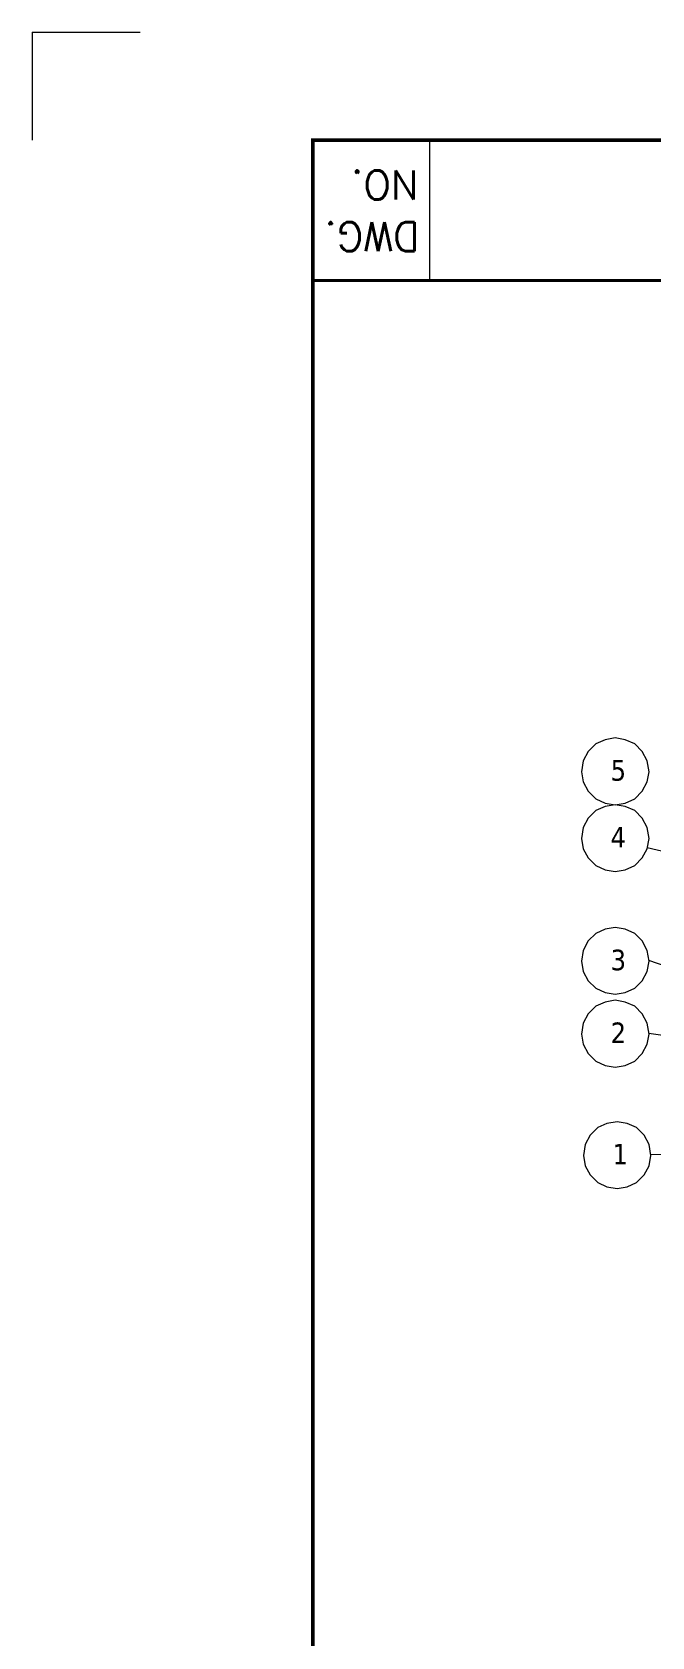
# Model space of a CAD drawing. Header units: millimetres. Extents: x 8127 to 36426, y -6229 to 13228.
# Drawn here: x 28138 to 29271, y 10297 to 13228 of the extents above; entities that cross this region are included whole.
import ezdxf

# ---------------------------------------------------------------- set-up
doc = ezdxf.new("R2010")
doc.units = ezdxf.units.MM
doc.header["$LTSCALE"] = 4
doc.layers.add('1', color=12, linetype='Continuous')
doc.layers.add('2', color=3, linetype='Continuous')
doc.layers.add('paper', color=254, linetype='Continuous', plot=False)
doc.layers.add('铁心', color=3, linetype='Continuous', lineweight=0)
doc.styles.add('ROMANS', font='romans.shx', dxfattribs={"bigfont": 'whgtxt.shx'})
doc.styles.add('Tahoma$001', font='tahoma.ttf', dxfattribs={"height": 2.159784})

msp = doc.modelspace()

# ---------------------------------------------------------------- linework, layer by layer
at = {"layer": '1', "color": 0, "lineweight": 40}
msp.add_line((28650.99, 12773.71), (30387.58, 12773.71), dxfattribs=at)
at = {"layer": '1', "color": 0, "lineweight": 40, "const_width": 6.91}
msp.add_lwpolyline([(28650.99, 7583.67), (36228.84, 7583.67), (36228.84, 13030.25), (28650.99, 13030.25), (28650.99, 7583.67)], dxfattribs=at)
at = {"layer": '2', "lineweight": 13}
msp.add_line((28864.11, 13030.25), (28864.11, 12773.71), dxfattribs=at)
at = {"layer": 'paper', "lineweight": 13}
for q in [(28137.9, 13030.25), (28335.24, 13227.59)]:
    msp.add_line((28137.9, 13227.59), q, dxfattribs=at)
at = {"layer": '铁心', "lineweight": 13}
for points in [[(29265.57, 11877.05), (29262.26, 11896.93), (29253.22, 11914.1), (29239.37, 11927.95), (29222.2, 11935.48), (29203.83, 11938.79), (29185.15, 11935.48), (29168.29, 11927.95), (29154.43, 11914.1), (29145.09, 11896.93), (29142.08, 11877.05), (29145.09, 11858.38), (29154.43, 11841.51), (29168.29, 11827.66), (29185.15, 11819.83), (29203.83, 11816.81), (29222.2, 11819.83), (29239.37, 11827.66), (29253.22, 11841.51), (29262.26, 11858.38)], [(29265.57, 11755.07), (29262.26, 11774.95), (29253.22, 11792.12), (29239.37, 11805.97), (29222.2, 11813.5), (29203.83, 11816.81), (29185.15, 11813.5), (29168.29, 11805.97), (29154.43, 11792.12), (29145.09, 11774.95), (29142.08, 11755.07), (29145.09, 11736.4), (29154.43, 11719.53), (29168.29, 11705.67), (29185.15, 11697.84), (29203.83, 11694.83), (29222.2, 11697.84), (29239.37, 11705.67), (29253.22, 11719.53), (29262.26, 11736.4)], [(29265.57, 11530.84), (29262.26, 11550.72), (29253.22, 11567.89), (29239.37, 11581.74), (29222.2, 11589.27), (29203.83, 11592.59), (29185.15, 11589.27), (29168.29, 11581.74), (29154.43, 11567.89), (29145.09, 11550.72), (29142.08, 11530.84), (29145.09, 11512.17), (29154.43, 11495.3), (29168.29, 11481.45), (29185.15, 11473.62), (29203.83, 11470.6), (29222.2, 11473.62), (29239.37, 11481.45), (29253.22, 11495.3), (29262.26, 11512.17)], [(29265.57, 11397.86), (29262.26, 11417.74), (29253.22, 11434.9), (29239.37, 11448.76), (29222.2, 11456.29), (29203.83, 11459.6), (29185.15, 11456.29), (29168.29, 11448.76), (29154.43, 11434.9), (29145.09, 11417.74), (29142.08, 11397.86), (29145.09, 11379.18), (29154.43, 11362.32), (29168.29, 11348.46), (29185.15, 11340.63), (29203.83, 11337.62), (29222.2, 11340.63), (29239.37, 11348.46), (29253.22, 11362.32), (29262.26, 11379.18)], [(29269.09, 11176.17), (29265.78, 11196.05), (29256.75, 11213.22), (29242.89, 11227.07), (29225.72, 11234.6), (29207.35, 11237.91), (29188.68, 11234.6), (29171.81, 11227.07), (29157.96, 11213.22), (29148.62, 11196.05), (29145.61, 11176.17), (29148.62, 11157.5), (29157.96, 11140.63), (29171.81, 11126.78), (29188.68, 11118.95), (29207.35, 11115.93), (29225.72, 11118.95), (29242.89, 11126.78), (29256.75, 11140.63), (29265.78, 11157.5)]]:
    msp.add_lwpolyline(points, close=True, dxfattribs=at)
for points in [[(30064.41, 11551.25), (29262.03, 11737.76), (29262.03, 11737.76)], [(29793.08, 11350.01), (29265.34, 11532.21), (29265.34, 11532.21)], [(29977.77, 11296.25), (29265.34, 11399.23), (29265.34, 11399.23)], [(29878.67, 11183.91), (29268.87, 11177.54), (29268.87, 11177.54)]]:
    msp.add_lwpolyline(points, dxfattribs=at)

# ---------------------------------------------------------------- texts
at = {"layer": '2', "lineweight": 13, "style": 'ROMANS'}
for s, p in [('NO.', (28843.97, 12975.08)), ('DWG.', (28845.87, 12880.56))]:
    msp.add_text(s, height=53.282, rotation=180, dxfattribs=at).set_placement(p)
at = {"layer": '铁心', "lineweight": 13, "style": 'Tahoma$001'}
for s, p in [('5', (29195.34, 11860.63)), ('4', (29195.34, 11738.65)), ('3', (29195.34, 11514.42)), ('2', (29195.34, 11381.44)), ('1', (29198.87, 11159.75))]:
    msp.add_text(s, height=37.59, dxfattribs=at).set_placement(p)

doc.saveas('drawing.dxf')
